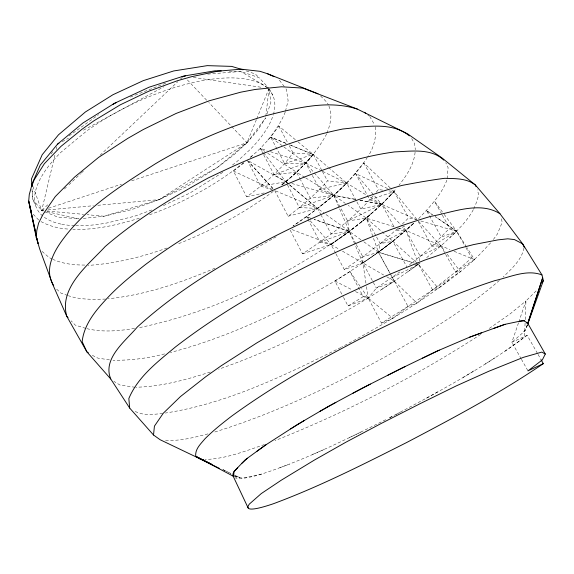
<?xml version="1.0" encoding="UTF-8"?>
<svg xmlns="http://www.w3.org/2000/svg" width="574" height="574" viewBox="0 0 574 574"><rect width="100%" height="100%" fill="white"/><g stroke="black" fill="none" stroke-linecap="round" stroke-linejoin="round"><path stroke-width="0.43" stroke-dasharray="2.87 2.15" d="M375.654 126.94C376.472 137.66 373.581 148.2 367.597 157.097M525.074 323.191L524.543 336.522L520.912 339.88L504.668 351.41M525.217 319.639L525.956 300.97L537.465 289.597M415.095 152.225C413.998 164.709 406.507 175.644 398.98 185.258M265.827 116.127L268.941 89.257M447.096 178.643L448.122 167.708L445.797 162.743M524.019 247.925C521.623 260.065 511.599 268.768 503.111 277.07M445.654 254.361L455.534 272.026L474.562 259.663L471.735 257.913L455.534 272.026L432.559 289.906L416.989 303.094L394.345 281.195L378.438 252.208L380.175 243.634L397.861 228.387M419.185 261.105L420.24 256.248L431.935 246.146L449.693 228.208L456.653 231.279L440.932 245.916L425.973 258.207M46.91 211.677L78.997 218.859L57.644 217.037L41.708 210.514L54.996 154.671M56.238 149.441L56.862 146.822M285.242 112.016C281.023 122.843 273.992 132.508 266.688 141.491M285.472 111.205L288.112 100.723L286.376 89.422L285.457 88.102M326.886 133.175C330.387 124.529 332.898 114.434 328.708 105.594M527.276 324.92L525.547 330.394L511.857 342.312L521.005 358.528M526.76 326.556L527.305 324.877M518.473 322.911L511.857 342.312L527.176 335.324L537.63 353.699M518.76 322.064L525.956 300.97L510.078 313.942L488.775 328.787M267.01 113.831L270.885 102.538L269.156 89.271M527.441 324.956L525.942 329.139L522.713 332.863M256.377 119.657L247.042 142.696L233.245 155.418L217.424 167.479L186.758 186.564L159.285 199.594L131.331 209.689L104.073 216.233L83.316 218.407M256.707 118.832L268.711 89.207M446.881 180.207C441.062 195.39 429.553 207.157 418.546 218.716M326.649 133.936C315.872 154.306 299.169 170.987 281.203 185.129M473.292 209.74C467.423 220.488 458.791 229.32 449.88 237.586M473.708 209.036L477.195 200.627L478.687 194.529L477.245 189.772M51.237 153.968L52.679 151.715M390.184 187.892L363.773 162.951L356.669 171.339A162.162 54.178 -26.7 0 1 332.69 196.215L311.488 212.94L292.991 226.084C320.758 207.171 348.497 186.285 367.116 157.828M295.337 139.69L278.806 126.086L270.684 137.129L260.194 148.587M493.389 239.466L497.421 233.991L502.157 222.375L501.353 217.991M243.799 162.916L233.417 171.002L246.662 196.853C263.918 184.254 280.571 170.363 293.041 152.842L313.253 154.428L327.984 167.07M343.517 297.382L348.023 305.971L368.214 298.093L376.372 288.141L399.834 271.94M290.222 230.16L302.52 253.816C327.926 236.926 353.397 219.117 373.287 195.727M376.149 192.312L378.431 189.578L382.772 190.123M389.961 195.784L396.204 188.645M490.626 242.824L478.415 255.753L469.948 263.595L460.42 271.717L438.342 288.442L432.559 289.906L408.006 306.437L381.509 323.112L368.243 298.157L361.627 288.528M274.731 190.568L288.112 216.247C302.247 205.65 315.836 194.199 327.467 180.86L346.718 183.128L366.506 195.117M416.803 219.304L394.116 191.666L381.724 204.337L366.32 218.106L394.151 226.737M402.302 224.047L408.645 217.855L415.784 219.605M31.993 189.011L32.732 199.357L41.708 210.514L48.84 203.763M64.396 189.025L66.347 187.189M68.937 184.728L80.611 173.678M81.257 173.068L84.5 169.997M100.063 155.267L177.868 81.594M180.458 79.14L182.403 77.303M288.112 216.247L317.601 208.462L333.846 195.347L346.718 183.128L328.651 167.644M363.859 241.841L378.438 252.208L414.227 263.057L378.488 252.302L392.853 241.295L414.206 222.891L405.954 230.382L420.24 256.248L409.506 264.729M499.387 280.428C464.911 310.398 425.456 333.982 385.85 356.468C330.825 386.689 273.755 413.832 213.643 432.358M250.522 157.254L260.352 148.451L267.075 150.618M413.51 223.351C389.502 245.6 362.28 263.932 334.577 281.195A297.992 88.776 -26.8 0 1 291.133 305.181C252.46 324.619 212.33 341.552 170.378 352.501M361.512 221.844L371.852 213.126M250.343 157.29L252.273 155.69M336.027 253.938L344.292 269.558L362.897 262.978L378.438 252.201L392.853 241.295L406.005 230.468L418.181 263.523M419.852 263.229L394.345 281.195L368.214 298.093L363.249 296.622L349.982 271.61L334.915 280.995L343.108 296.607M282.343 184.505C293.572 175.501 304.055 165.52 313.268 154.449L298.093 141.957M381.509 323.112L392.874 318.319L408.006 306.437L416.989 303.094M281.626 185.007C293.192 175.953 303.861 165.728 313.253 154.428L290.322 145.1M282.386 184.577L285.866 181.85L288.564 184.118M365.954 283.169L362.897 262.978L378.438 252.208L392.803 241.202L406.822 266.853M222.784 172.372L189.958 193.015L162.449 206.08M232.448 165.047L236.588 161.911L250.451 149.247A134.294 54.186 -25.5 0 0 273.195 115.116M344.292 269.558L362.84 256.779L380.175 243.634L405.976 230.411L449.951 249.604M449.112 280.284C415.44 305.813 378.847 327.273 341.58 347.091M273.224 191.393C243.799 213.471 211.002 230.913 176.821 244.402M243.907 162.643C215.408 185.208 183.156 202.852 148.917 214.992M527.176 335.324C486.027 366.255 440.567 390.815 395.185 414.873M335.611 253.156L331.062 244.56L349.279 231.48L366.327 218.134L378.438 252.208L390.478 274.142M69.016 135.923L98.577 114.7M350.477 230.533C287.086 275.807 215.537 311.919 138.886 327.725M407.64 271.918L419.996 263.114M480.696 334.412C415.849 376.415 346.789 412.096 274.996 440.645M447.254 254.282L460.42 271.717L432.559 289.906L418.489 264.349L415.16 265.066M381.753 289.339L395.127 280.65M485.066 364.11L495.19 357.674M348.023 305.971L363.249 296.622M462.981 377.513L474.059 370.833M418.224 221.535L431.935 246.146L456.653 231.279L442.956 212.753M368.479 297.92C321.462 326.039 272.076 350.492 220.323 368.63L218.651 369.197M276.116 236.832L250.07 251.448L235.727 258.501M426.525 398.205L438.658 391.375M62.222 141.649L68.528 138.241M83.517 130.155L163.977 86.717M389.516 417.75L400.085 412.261M340.798 347.514C284.984 375.166 227.498 403.5 165.326 413.043M420.24 256.248L440.932 245.916L445.144 251.498M392.15 277.536L418.489 264.349L438.342 288.442M385.678 419.702C344.615 440.272 303.216 460.714 259.391 474.791A194.249 22.357 -27.5 0 1 235.01 477.79M389.66 417.707L392.846 416.114M404.677 226.07L395.96 230.246L405.976 230.411L402.338 226.5M349.415 437.56L362.094 431.49M312.493 454.464L323.987 449.521M214.927 268.187C180.853 282.788 145.2 295.058 108.134 298.76M130.291 97.078L167.012 82.634M390.858 274.831L394.345 281.195L376.372 288.141L362.897 262.978L355.213 245.206M264.442 444.57C245.141 451.121 225.539 458.992 204.925 459.473M279.868 467.717L289.49 464.165M151.751 209.976L134.474 216.254L107.216 222.92A129.674 52.184 -25.6 0 1 75.495 225.69M321.799 170.944L305.72 163.088L284.639 163.554L270.684 137.129L305.72 163.088L333.831 195.318L347.65 221.033L349.279 231.48L330.997 244.438L306.638 216.764L310.843 218.256L306.638 216.764L319.983 242.113L349.279 231.48L366.298 218.07L381.724 204.337L394.044 191.544L390.822 188.502M263.602 152.698L285.809 181.743L299.377 207.551L333.831 195.318L355.593 199.4M387.615 188.545L355.485 173.535L369.857 199.824L394.044 191.544L390.829 190.044M167.07 248.011C142.18 256.901 116.321 263.351 89.903 265.281L88.181 265.21M210.278 372.031C186.155 379.723 161.459 386.682 135.959 387.22M32.912 186.493L41.708 210.514L44.248 209.675M48.496 208.269L121.466 184.175M131.647 180.81L247.042 142.696L258.013 129.882L265.626 117.864L247.042 142.696L217.424 167.479L159.285 199.594L104.073 216.233L87.148 214.683M302.52 253.816L330.997 244.438L349.229 231.394L366.298 218.07L381.71 204.308L417.37 219.993L440.932 245.916L431.935 246.146M284.639 163.554L313.253 154.428L322.036 170.765M139.31 218.22C117.806 224.829 95.499 230.167 72.869 229.349M362.897 262.978L362.84 256.779L378.438 252.208M207.917 433.894C193.689 437.531 179.009 441.614 164.214 440.057M261.543 474.045L242.608 478.178L234.414 476.556M164.595 353.907C147.798 358.233 130.384 360.587 113.035 360.207M312.306 175.414L319.718 189.284L346.718 183.128L356.267 200.728M246.662 196.853L264.521 192.857M417.176 263.165L392.853 241.295L380.175 243.634L366.298 218.07L348.26 205.427M263.674 154.801L274.063 174.632L285.809 181.743L247.243 160.189L260.704 186.17L285.809 181.743L288.514 184.017M134.589 328.378C118.768 331.047 102.222 332.475 86.48 328.558M355.607 199.429L333.846 195.339L310.312 198.231L300.711 180.121M162.715 413.459C153.344 414.385 142.309 416.1 134.029 410.697M43.437 210.902L41.708 210.514L43.488 210.349M47.943 209.933L93.368 205.714M97.824 205.305L159.285 199.594L247.042 142.696L208.914 102.595M207.766 74.125L240.75 71.456L258.989 77.605L269.041 88.389M455.534 272.026L460.42 271.717M105.594 299.083C93.175 299.355 80.346 299.944 68.45 295.718M229.263 71.162L240.75 71.456L268.28 87.93M84.801 265.059C74.046 265.059 63.04 263.925 53.145 259.448M299.377 207.551L317.601 208.462L324.08 213.169M109.476 359.898L97.853 358.104L92.041 355.213M41.708 210.514L43.488 210.68M47.054 211.002L83.582 214.353M67.689 229.026C58.361 228.445 49.256 226.041 41.019 221.6M388.842 190.891L394.044 191.544L381.674 204.244L395.091 228.674M135.105 387.285L120.031 385.046L113.853 381.351M193.381 77.468L262.885 87.499M359.948 200.218L381.71 204.308L401.714 225.826M359.963 200.247L381.724 204.337L355.485 173.535M319.983 242.113L330.997 244.438L290.236 228.897M85.684 328.371L75.28 325.121L71.119 320.816M285.838 181.807L287.524 182.231M291.843 183.501L333.831 195.318L345.376 203.404M420.785 220.976L456.653 231.279L441.363 237.091L426.532 210.644L432.409 214.669M398.378 228.057L405.976 230.411M260.704 186.17L271.43 189.535M270.433 151.701L305.72 163.088L311.912 174.668M246.268 70.932L255.301 74.01L258.989 77.605M67.632 295.438L61.081 293.171L56.424 288.973M369.857 199.824L381.724 204.337L347.65 221.033L366.298 218.07L392.824 241.245M289.511 144.777L313.253 154.428L305.705 163.059L274.063 174.632L296.536 172.243L304.909 177.423M454.056 251.283L474.562 259.663L467.064 247.781M275.556 190.912L317.601 208.462L320.873 214.64M319.718 189.284L333.831 195.318L354.868 244.402M52.349 259.075L49.156 257.582L41.708 251.103M222.985 469.719L225.374 470.845M228.56 472.345L230.949 473.471M233.417 171.002L272.298 189.42M222.762 469.546L225.18 470.694M225.991 471.082L230.834 473.385M322.595 171.332L346.718 183.128M334.915 280.995L352.357 289.956M355.528 291.585L368.214 298.093L392.874 318.319M331.062 244.56L339.399 249.381M342.434 251.139L383.611 274.975M386.675 276.754L394.345 281.195M370.309 197.42L381.724 204.337L360.838 209.144L356.684 201.496M305.669 177.89L333.831 195.318M263.265 154.004L260.352 148.451L264.779 151.357M267.735 153.294L296.514 172.2L300.295 179.332M426.554 210.687L432.43 214.705M360.938 239.767L324.798 213.693M367.747 114.865L369.068 115.898M320.55 95.901L327.202 102.603L328.335 104.848M289.239 184.684L317.601 208.462L289.188 184.584M187.389 79.951L208.297 101.95M33.263 214.238L39.498 220.882M272.88 188.473L248.434 161.502L272.937 188.588M279.459 80.288L284.998 87.442M260.352 148.451L263.064 151.988M442.432 212.043L434.532 201.359L441.894 214.396M349.982 271.61L361.125 287.796M369.735 116.422L374.535 124.651M466.59 247.042L456.753 231.444L465.564 247.014M538.068 354.459L541.117 359.819M466.009 247.796L471.735 257.913M442.324 215.164L449.693 228.208M521.436 359.302L527.972 370.883M411.673 138.535L414.564 143.687L415.361 149.735M440.875 245.816L445.223 253.593M394.116 191.666L408.645 217.855M363.773 162.951L378.431 189.578M394.281 281.073L408.006 306.437M322.452 171.54L327.467 180.86M355.851 243.749L349.229 231.394L314.15 219.347L349.279 231.48L331.119 233.941L321.289 215.408M356.267 244.51L362.84 256.779M269.464 89.171L272.808 95.42M278.806 126.086L287.596 142.61M289.274 145.76L293.041 152.842M60.858 224.047A130.449 52.514 -25.6 0 1 36.076 206.769L32.732 199.357L32.244 189.126M366.485 286.684L368.214 298.093M267.965 88.69A130.32 52.499 -25.6 0 1 274.551 109.397A134.294 54.186 -25.5 0 1 273.446 114.283M267.312 88.095A130.32 52.499 -25.6 0 0 219.096 78.401A130.499 52.571 -25.6 0 0 86.753 130.922L61.16 152.088A132.228 53.217 -25.6 0 0 36.083 206.769M74.57 225.661A129.674 52.184 -25.6 0 1 60.851 224.054M286.239 143.45L270.684 137.129L286.232 143.435M239.71 477.604L234.931 475.351L239.71 477.604M236.725 477.008L234.336 475.824L236.725 477.008M456.653 231.279L435.35 216.685L456.653 231.279"/><path stroke-width="0.86" d="M211.828 464.459L160.153 439.741L153.523 435.013L129.681 408.057L110.76 379.012L86.839 351.805L66.806 316.367L52.621 284.18L39.778 249.245L36.27 237.528L36.793 230.569L38.637 223.028L42.849 214.662L55.262 196.595L74.491 177.158L98.62 157.376L127.729 138.413L143.328 129.502L176.146 113.43L209.338 100.751L240.757 92.177L255.243 89.451L281.497 86.782L302.964 88.109L357.293 109.067L407.633 133.864L442.317 158.187L475.423 185.036L499.954 213.743L522.641 243.85L541.964 274.924L543.363 280.564L527.743 324.116M153.523 435.013L154.428 426.123L163.289 413.223L180.501 396.534L205.887 376.616L221.198 365.774L257.123 342.714L298.028 319.122L341.53 296.478L384.752 276.388L405.036 268.036L424.825 260.058L459.595 248.19L473.78 244.546L497.938 239.889L507.768 238.813L514.476 239.58L522.641 243.85L524.155 247.179M527.872 323.047L542.674 277.794L527.858 323.191M248.133 507.933L233.223 476.32A194.249 22.357 -27.5 0 1 234.041 471.476L245.148 459.882L264.643 445.639L297.224 424.652L328.127 406.543L362.825 387.902L401.915 368.099L437.216 351.037L469.862 337.089L504.783 324.382L523.689 320.371L527.771 323.356L545.3 354.036L542.351 359.898L527.972 370.883L543.298 363.651L541.117 359.819M542.007 282.788L543.363 280.564M221.306 70.954L215.114 70.796L183.702 76.069L149.068 87.205L114.441 103.313L82.943 122.972L57.486 144.203L40.259 165.097L32.001 184.01L32.122 186.564M237.744 467.616L234.005 471.72L233.647 476.398L195.727 456.33C194.909 449.026 200.8 443.824 205.04 438.708C213.263 430.478 222.389 423.246 231.609 416.172C275.111 384.523 322.229 358.219 370.029 333.702C410.618 313.748 451.767 294.541 494.874 280.614C510.021 277.264 526.53 269.034 541.964 274.924M241.955 463.211L247.459 458.196M256.406 451.652L265.87 444.85M57.486 144.203L58.928 143.17M112.999 104.346L116.106 102.653M543.298 363.651C499.803 393.341 453.18 418.059 406.622 442.532C362.947 464.56 319.201 486.766 273.267 503.785A195.863 16.467 -27.4 0 1 249.417 504.015L261.227 493.611L281.339 480.158L314.667 459.903L346.1 442.102L381.222 423.454L420.649 403.407L456.165 385.95L488.783 371.27L523.402 357.344L541.791 352.099L545.3 354.036M290.588 428.929L304.428 420.433M319.696 411.479L335.869 402.381M352.996 393.183L370.33 384.099M387.845 375.231L405.287 366.47M422.464 358.169L439.304 350.147M182.03 76.729L185.488 75.926M469.403 337.282L481.665 332.798M493.575 328.457L505.063 324.324M519.52 321.253L524.457 320.931M203.203 459.523L201.474 459.573L195.727 456.33L211.497 464.287M318.025 93.806L267.52 73.759L260.072 71.327L241.224 69.174L217.733 71.183L191.293 76.758L177.402 80.733L148.695 91.23L120.289 104.82L94.036 120.719L82.147 129.136L60.923 146.427L44.341 163.719L34.074 180.014L31.218 187.468L29.267 194.586L28.7 201.115L36.27 237.528M357.293 109.067C327.173 99.431 295.065 108.443 265.396 115.84C226.945 127.249 189.779 143.156 155.375 163.812C122.233 184.878 87.456 206.482 63.642 238.404C53.834 251.218 43.502 270.089 53.705 285.551M242.981 69.813L231.681 66.39L207.264 65.637L173.664 70.961L143.263 80.647L112.963 94.717L85.404 111.966L58.476 134.818L42.189 154.743L31.513 178.815L31.871 186.457M267.52 73.759L274.135 76.679M210.658 463.792L198.547 458.03L219.225 468.312M499.954 213.743C479.462 200.678 452.319 212.674 430.672 216.369C380.928 231.157 333.092 251.979 287.359 276.424C248.262 296.894 210.393 319.983 175.422 346.969C157.721 361.771 138.011 376.623 128.841 398.528L129.681 408.057M88.324 352.78L86.839 351.805L82.154 341.609C84.034 324.597 95.341 310.864 106.642 298.803C118.273 286.103 131.755 275.333 145.251 264.7C181.621 237.457 221.212 214.712 262.146 195.095C304.557 176.024 348.396 158.115 394.79 151.888C410.934 151.342 431.074 147.891 443.81 160.139M364.425 112.274L365.753 113.308M68.041 317.637L66.806 316.367C58.591 287.674 88.382 264.786 105.15 246.576C136.504 219.469 171.935 197.664 208.269 177.94C251.347 157.233 295.861 138.413 342.915 128.992C363.909 127.005 391.411 121.042 409.362 135.866M526.315 322.287L527.176 323.356M110.76 379.012C102.172 358.348 125.785 340.863 137.337 327.001C173.427 294.146 215.035 268.015 257.948 245.076C303.725 220.423 351.862 199.903 401.843 185.445C416.1 182.754 430.378 180.128 444.778 178.292C455.447 178.736 466.497 178.048 475.423 185.036L476.033 186.615M35.38 231.365L28.7 201.115L31.305 211.612M29.934 206.913L35.344 231.286M35.731 233.022L36.499 236.502M36.887 238.246L38.049 243.469L36.901 238.282M35.76 233.094L36.521 236.553"/></g></svg>
